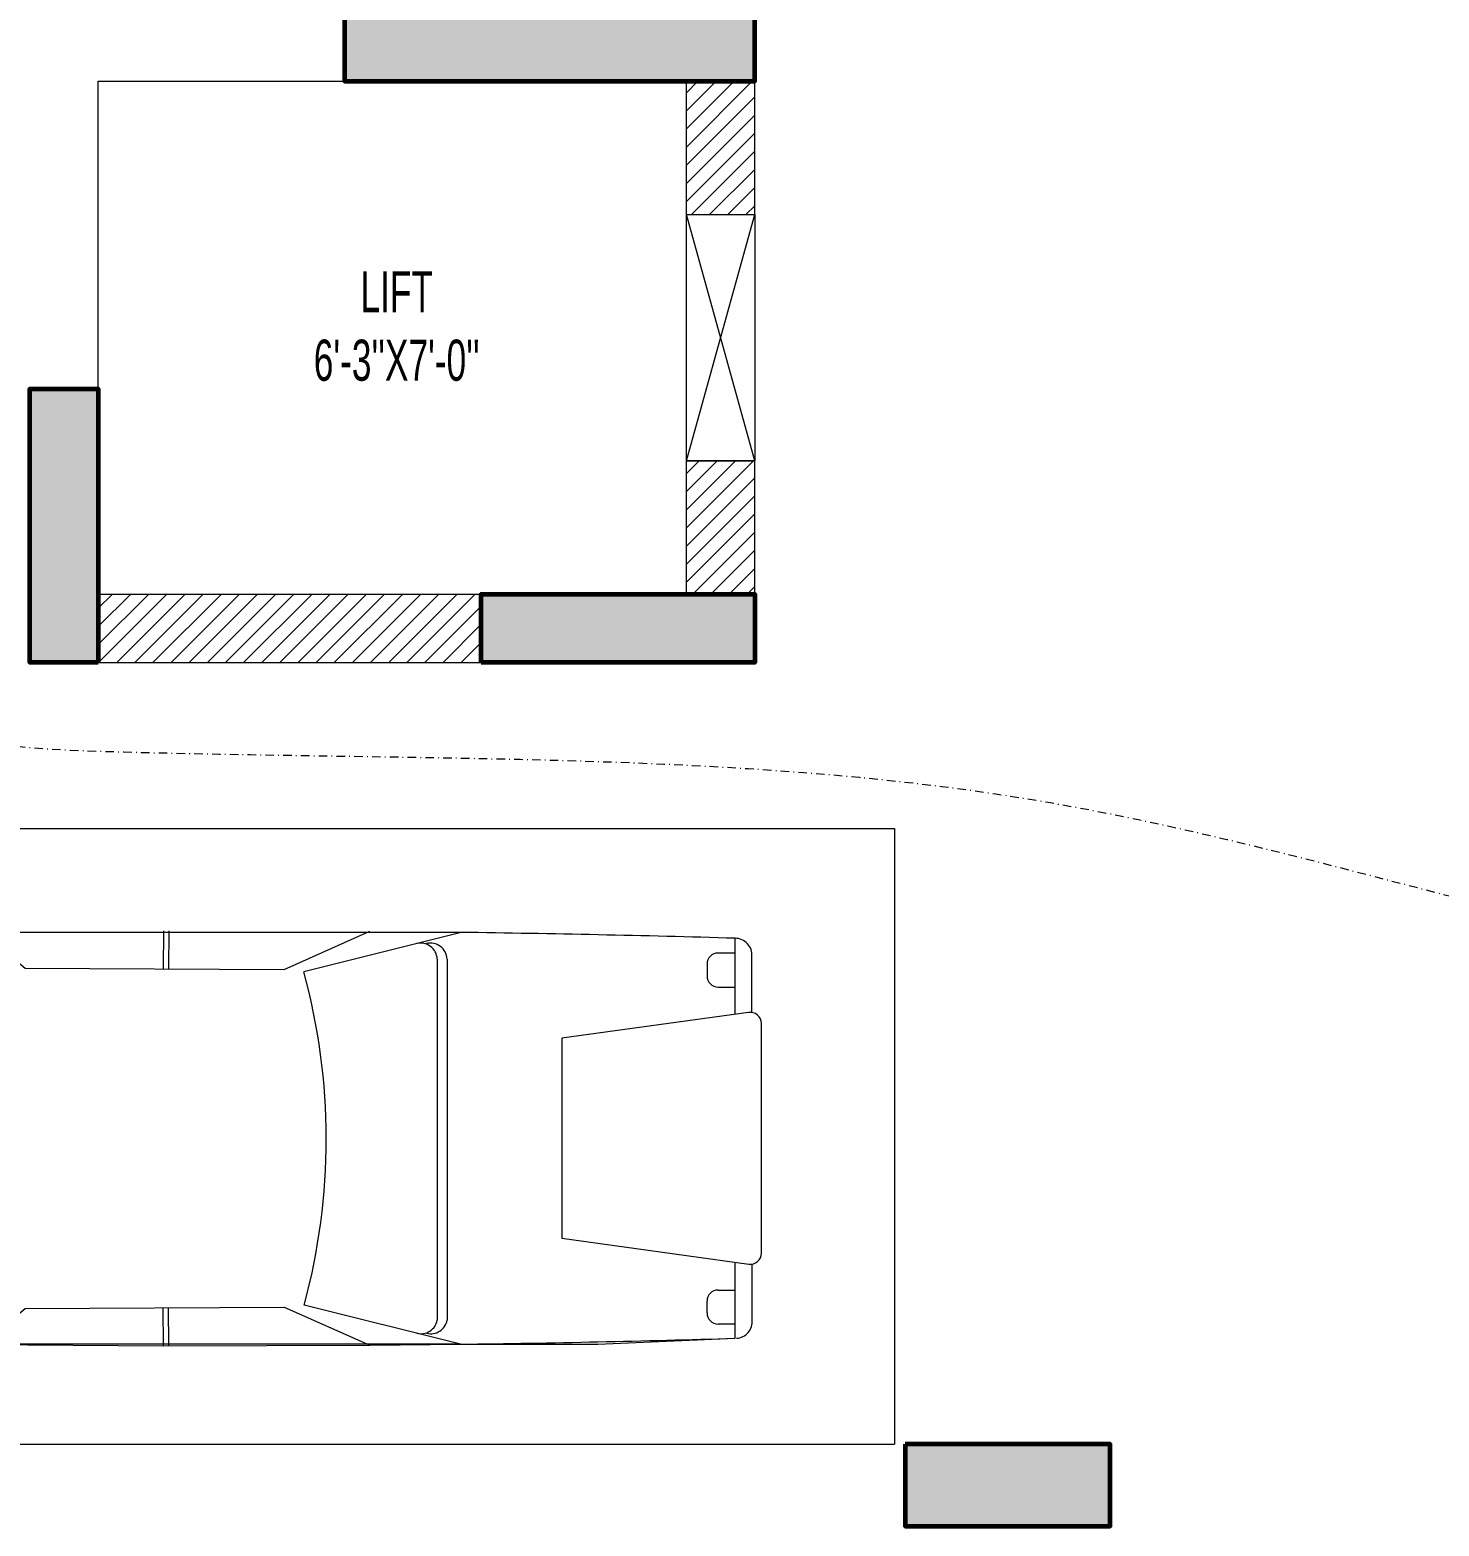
# Model space of a CAD drawing. Header units: inches. Extents: x 109699 to 44449955, y -10987 to 15824140.
# Drawn here: x 194263.6 to 194469.7, y -3720 to -3501.2 of the extents above; entities that cross this region are included whole.
import ezdxf

# ---------------------------------------------------------------- set-up
doc = ezdxf.new("R2010")
doc.units = ezdxf.units.IN
doc.header["$LTSCALE"] = 5
doc.header["$MEASUREMENT"] = 0
doc.linetypes.add('DASHDOT', pattern=[1, 0.5, -0.25, 0, -0.25])
for name, color, linetype, lineweight in [('@NORMAL', 7, 'Continuous', 5), ('car-plan', 179, 'Continuous', 13), ('cloumn', 253, 'Continuous', 60), ('ha', 252, 'Continuous', 5), ('HATCH2', 253, 'Continuous', 15), ('Low height wall', 7, 'Continuous', 9), ('SB', 1, 'DASHDOT', 20), ('WALL-1', 8, 'Continuous', 9)]:
    doc.layers.add(name, color=color, linetype=linetype, lineweight=lineweight)
doc.layers.add('T', color=8, linetype='Continuous')
doc.styles.add('style2', font='ARIALN.TTF', dxfattribs={"width": 0.75, "height": 3})

# ---------------------------------------------------------------- blocks, each defined once
blk = doc.blocks.new('gs')
at = {"layer": 'car-plan'}
for p, q in [((26267.590474709, 9819.376646062476), (26273.88895731447, 9814.16245217622)), ((26294.14201680706, 9819.603446928479), (26294.06655255058, 9814.042228147591)), ((26294.91421058483, 9819.60769889965), (26294.83864122938, 9814.03873501681)), ((26311.78943026054, 9813.962045221306), (26324.328722481, 9819.547027678884)), ((26337.65923929898, 9819.376646062476), (26314.66183826685, 9813.610017585495)), ((26224.52549990334, 9789.080123154796), (26227.30703482688, 9815.693857425773)), ((26261.58689629052, 9814.77048096704), (26261.97977894891, 9814.94637501896)), ((26261.97977894891, 9814.94637501896), (26262.36793384382, 9815.109017661976)), ((26262.36793384382, 9815.109017661976), (26262.74604937236, 9815.25903288168)), ((26262.74604937236, 9815.25903288168), (26263.10998032505, 9815.396591025055)), ((26263.10998032505, 9815.396591025055), (26263.46024706632, 9815.520047884522)), ((26263.46024706632, 9815.520047884522), (26263.79853635409, 9815.627305613903)), ((26263.79853635409, 9815.627305613903), (26264.12653494623, 9815.716266367002)), ((26264.12653494623, 9815.716266367002), (26264.44592960068, 9815.78483229762)), ((26264.44592960068, 9815.78483229762), (26264.75840707531, 9815.83090555959)), ((26264.75840707531, 9815.83090555959), (26265.06565412803, 9815.852388306696)), ((26265.06565412803, 9815.852388306696), (26265.36935751676, 9815.847182692756)), ((26265.36935751676, 9815.847182692756), (26265.67066612645, 9815.813687615911)), ((26265.67066612645, 9815.813687615911), (26265.9685773504, 9815.752288951713)), ((26265.9685773504, 9815.752288951713), (26266.26155070901, 9815.66386932)), ((26266.26155070901, 9815.66386932), (26266.54804572262, 9815.549311340648)), ((26266.54804572262, 9815.549311340648), (26266.82652191161, 9815.409497633518)), ((26266.82652191161, 9815.409497633518), (26267.09543879637, 9815.24531081847)), ((26267.09543879637, 9815.24531081847), (26267.35325589727, 9815.057633515382)), ((26267.35325589727, 9815.057633515382), (26267.59843273467, 9814.847348344098)), ((26377.73098201799, 9816.365593759743), (26375.25215466297, 9816.365593759743)), ((26380.18697026602, 9807.669296838212), (26380.18465004231, 9816.241937109808)), ((26227.61478555486, 9789.127244590316), (26229.61774362937, 9813.03297502928)), ((26258.6209168567, 9812.495373057944), (26258.87149793419, 9812.814441102208)), ((26258.87149793419, 9812.814441102208), (26259.138802371, 9813.116669562136)), ((26259.138802371, 9813.116669562136), (26259.42630299871, 9813.402006525008)), ((26259.42630299871, 9813.402006525008), (26259.73747264892, 9813.67040007811)), ((26259.73747264892, 9813.67040007811), (26260.07432008078, 9813.921910958466)), ((26260.07432008078, 9813.921910958466), (26260.4329977638, 9814.157050501934)), ((26260.4329977638, 9814.157050501934), (26260.80819409504, 9814.376442694127)), ((26260.80819409504, 9814.376442694127), (26261.19459747159, 9814.580711520633)), ((26261.19459747159, 9814.580711520633), (26261.58689629052, 9814.77048096704)), ((26267.59843273467, 9814.847348344098), (26267.82986393782, 9814.615407591322)), ((26267.82986393782, 9814.615407591322), (26268.04818457142, 9814.363042210942)), ((26268.04818457142, 9814.363042210942), (26268.25446480906, 9814.091552823716)), ((26268.25446480906, 9814.091552823716), (26268.44977482432, 9813.802240050354)), ((26268.44977482432, 9813.802240050354), (26268.63518479076, 9813.496404511607)), ((26268.63518479076, 9813.496404511607), (26268.81176488199, 9813.175346828197)), ((26268.81176488199, 9813.175346828197), (26268.98058527157, 9812.840367620869)), ((26268.98058527157, 9812.840367620869), (26269.14271613306, 9812.492767510324)), ((26273.88895731447, 9814.16245217622), (26311.78943026054, 9813.962045221306)), ((26373.62707116106, 9814.740510257827), (26373.62707116106, 9813.01814853336)), ((26257.28125012715, 9810.232170354844), (26257.49820122335, 9810.649497231541)), ((26257.49820122335, 9810.649497231541), (26257.71636950823, 9811.051743291639)), ((26257.71636950823, 9811.051743291639), (26257.9347854643, 9811.437650546177)), ((26257.9347854643, 9811.437650546177), (26258.15603345334, 9811.806925867219)), ((26258.15603345334, 9811.806925867219), (26258.38358630695, 9812.159517342043)), ((26258.38358630695, 9812.159517342043), (26258.6209168567, 9812.495373057944)), ((26269.14271613306, 9812.492767510324), (26269.29884687894, 9812.134103389995)), ((26269.29884687894, 9812.134103389995), (26269.44814387705, 9811.766957244035)), ((26269.44814387705, 9811.766957244035), (26269.58939273414, 9811.39416732928)), ((26269.58939273414, 9811.39416732928), (26269.72137905691, 9811.018571902547)), ((26269.72137905691, 9811.018571902547), (26269.84288845211, 9810.643009220687)), ((26269.84288845211, 9810.643009220687), (26269.95270652647, 9810.270317540519)), ((26375.25215466297, 9811.393065031436), (26377.7274664799, 9811.393065031436)), ((26256.27978203181, 9807.971795868769), (26256.46277737516, 9808.442038765708)), ((26256.46277737516, 9808.442038765708), (26256.65627984365, 9808.904696866965)), ((26256.65627984365, 9808.904696866965), (26256.85843145002, 9809.358270968369)), ((26256.85843145002, 9809.358270968369), (26257.06737420695, 9809.801261865723)), ((26257.06737420695, 9809.801261865723), (26257.28125012715, 9810.232170354844)), ((26269.95270652647, 9810.270317540519), (26270.04961888671, 9809.903335118877)), ((26270.04961888671, 9809.903335118877), (26270.13241113958, 9809.544900212612)), ((26270.13241113958, 9809.544900212612), (26270.20001149346, 9809.196818503813)), ((26270.20001149346, 9809.196818503813), (26270.2519185636, 9808.856765375742)), ((26270.2519185636, 9808.856765375742), (26270.28777356686, 9808.521383636893)), ((26270.28777356686, 9808.521383636893), (26270.30721772012, 9808.187316095798)), ((26255.67544751214, 9806.04408689723), (26255.80809739791, 9806.53029162778)), ((26255.80809739791, 9806.53029162778), (26255.95220451632, 9807.01452015237)), ((26255.95220451632, 9807.01452015237), (26256.10915180092, 9807.495467380344)), ((26256.10915180092, 9807.495467380344), (26256.27978203181, 9807.971795868769)), ((26270.14609187478, 9806.419796107773), (26270.06215131065, 9806.027357903396)), ((26270.21371017123, 9806.7970440793), (26270.14609187478, 9806.419796107773)), ((26270.26349724896, 9807.159426744205), (26270.21371017123, 9806.7970440793)), ((26270.29543834428, 9807.509694840941), (26270.26349724896, 9807.159426744205)), ((26270.3098922403, 9807.851205560975), (26270.29543834428, 9807.509694840941)), ((26270.30721772012, 9808.187316095798), (26270.3098922403, 9807.851205560975)), ((26379.69429995946, 9807.667595831059), (26352.36820994497, 9803.896422599413)), ((26255.13565389879, 9803.629098328907), (26255.23176162457, 9804.105607729063)), ((26255.23176162457, 9804.105607729063), (26255.33241191524, 9804.58666637665)), ((26255.33241191524, 9804.58666637665), (26255.43898770437, 9805.07096918099)), ((26255.43898770437, 9805.07096918099), (26255.55287192548, 9805.557211051411)), ((26255.55287192548, 9805.557211051411), (26255.67544751214, 9806.04408689723)), ((26269.6008163338, 9804.31133329351), (26269.46350189867, 9803.847166826978)), ((26269.73122099039, 9804.761717161222), (26269.6008163338, 9804.31133329351)), ((26269.85283337062, 9805.198036903312), (26269.73122099039, 9804.761717161222)), ((26269.96377097664, 9805.620010992978), (26269.85283337062, 9805.198036903312)), ((26270.06215131065, 9806.027357903396), (26269.96377097664, 9805.620010992978)), ((26381.58925869425, 9772.485619494757), (26381.57126414745, 9806.063300170543)), ((26254.78337203695, 9801.767366473214), (26254.86682420828, 9802.228404165733)), ((26254.86682420828, 9802.228404165733), (26254.95333216563, 9802.691536565711)), ((26254.95333216563, 9802.691536565711), (26255.0429305241, 9803.15801688336)), ((26255.0429305241, 9803.15801688336), (26255.13565389879, 9803.629098328907)), ((26268.88724614643, 9801.855106017814), (26268.74971818349, 9801.321864971636)), ((26269.03024336469, 9802.37383910521), (26268.88724614643, 9801.855106017814)), ((26269.17583849217, 9802.878493705022), (26269.03024336469, 9802.37383910521)), ((26269.32116018284, 9803.369499288434), (26269.17583849217, 9802.878493705022)), ((26269.46350189867, 9803.847166826978), (26269.32116018284, 9803.369499288434)), ((26352.36820994497, 9803.896422599413), (26352.36820994497, 9774.644926875379)), ((26254.41075845246, 9799.450108386038), (26254.47942890941, 9799.919098573395)), ((26254.47942890941, 9799.919098573395), (26254.55100408784, 9800.38428953824)), ((26254.55100408784, 9800.38428953824), (26254.62549659183, 9800.846562369683)), ((26254.62549659183, 9800.846562369683), (26254.70294103651, 9801.307170277942)), ((26254.70294103651, 9801.307170277942), (26254.78337203695, 9801.767366473214)), ((26268.39866328702, 9799.630799368519), (26268.31172580585, 9799.035231775313)), ((26268.50255540773, 9800.210141118187), (26268.39866328702, 9799.630799368519)), ((26268.62053082191, 9800.773686495493), (26268.50255540773, 9800.210141118187)), ((26268.74971818349, 9801.321864971636), (26268.62053082191, 9800.773686495493)), ((26254.11405761265, 9797.076870369463), (26254.16685275098, 9797.552024528704)), ((26254.16685275098, 9797.552024528704), (26254.22301785521, 9798.027904926399)), ((26254.22301785521, 9798.027904926399), (26254.28245547427, 9798.503532046125)), ((26254.28245547427, 9798.503532046125), (26254.34506815704, 9798.977926371474)), ((26254.34506815704, 9798.977926371474), (26254.41075845246, 9799.450108386038)), ((26268.19445882656, 9797.796509216685), (26268.16197770595, 9797.156356368316)), ((26268.24389664528, 9798.423359872759), (26268.19445882656, 9797.796509216685)), ((26268.31172580585, 9799.035231775313), (26268.24389664528, 9798.423359872759)), ((26253.93870100322, 9795.20424362435), (26253.97688841195, 9795.665702633982)), ((26253.97688841195, 9795.665702633982), (26254.01896703812, 9796.132658832)), ((26254.01896703812, 9796.132658832), (26254.06472989134, 9796.60342196509)), ((26254.06472989134, 9796.60342196509), (26254.11405761265, 9797.076870369463)), ((26268.14501863973, 9796.50457788883), (26268.14214698412, 9795.842850339483)), ((26268.14214698412, 9795.842850339483), (26268.15192809541, 9795.172850281473)), ((26268.16197770595, 9797.156356368316), (26268.14501863973, 9796.50457788883)), ((26253.81414365923, 9793.04354042586), (26253.82944150729, 9793.450027483319)), ((26253.82944150729, 9793.450027483319), (26253.84977506395, 9793.87117373258)), ((26253.84977506395, 9793.87117373258), (26253.87491543098, 9794.305146772953)), ((26253.87491543098, 9794.305146772953), (26253.90463371015, 9794.75011420378)), ((26253.90463371015, 9794.75011420378), (26253.93870100322, 9795.20424362435)), ((26268.15192809541, 9795.172850281473), (26268.17292732987, 9794.496254276011)), ((26268.17292732987, 9794.496254276011), (26268.20371004374, 9793.81473888432)), ((26268.20371004374, 9793.81473888432), (26268.24273011173, 9793.130475843325)), ((26268.24273011173, 9793.130475843325), (26268.28799548214, 9785.926231999845)), ((26253.79946499341, 9785.75965380411), (26253.804110418, 9792.653544960907)), ((26253.804110418, 9792.653544960907), (26253.81414365923, 9793.04354042586)), ((26227.08988106418, 9762.67848546226), (26224.52549990334, 9789.080123154796)), ((26229.61774362937, 9765.508374445504), (26227.61478555486, 9789.127244590316)), ((26253.79990784147, 9785.402300082023), (26253.79946499341, 9785.75965380411)), ((26253.80503372973, 9785.056926050209), (26253.79990784147, 9785.402300082023)), ((26253.81443742578, 9784.720359557221), (26253.80503372973, 9785.056926050209)), ((26253.82771369719, 9784.38942845157), (26253.81443742578, 9784.720359557221)), ((26253.84445731151, 9784.060960581839), (26253.82771369719, 9784.38942845157)), ((26268.28799548214, 9785.926231999845), (26268.33740262176, 9785.249426155402)), ((26268.33740262176, 9785.249426155402), (26268.38884799734, 9784.583320332516)), ((26268.38884799734, 9784.583320332516), (26268.44022807565, 9783.932562146736)), ((26253.86426303632, 9783.731783796546), (26253.84445731151, 9784.060960581839)), ((26253.88672563918, 9783.398725944244), (26253.86426303632, 9783.731783796546)), ((26253.91142040242, 9783.059519277347), (26253.88672563918, 9783.398725944244)), ((26253.93784466729, 9782.71551366373), (26253.91142040242, 9783.059519277347)), ((26253.96547628981, 9782.368963375135), (26253.93784466729, 9782.71551366373)), ((26253.99379312599, 9782.02212268331), (26253.96547628981, 9782.368963375135)), ((26268.44022807565, 9783.932562146736), (26268.48943932343, 9783.301799213565)), ((26268.48943932343, 9783.301799213565), (26268.53437820745, 9782.695679148557)), ((26268.53437820745, 9782.695679148557), (26268.57294119446, 9782.11884956721)), ((26268.57294119446, 9782.11884956721), (26268.60362200481, 9781.574528605095)), ((26254.02227303183, 9781.67724586001), (26253.99379312599, 9782.02212268331)), ((26254.05039386338, 9781.336587176957), (26254.02227303183, 9781.67724586001)), ((26254.0776334766, 9781.002400905913), (26254.05039386338, 9781.336587176957)), ((26254.10346972753, 9780.676941318612), (26254.0776334766, 9781.002400905913)), ((26254.12766676523, 9780.361516260156), (26254.10346972753, 9780.676941318612)), ((26254.15113391087, 9780.053647869128), (26254.12766676523, 9780.361516260156)), ((26254.1750667787, 9779.74991185742), (26254.15113391087, 9780.053647869128)), ((26268.60362200481, 9781.574528605095), (26268.62730337316, 9781.060216477803)), ((26268.62730337316, 9781.060216477803), (26268.6454652877, 9780.571983920992)), ((26268.6454652877, 9780.571983920992), (26268.65958773669, 9780.105901670271)), ((26268.65958773669, 9780.105901670271), (26268.67115070837, 9779.658040461283)), ((26254.20066098293, 9779.446883936966), (26254.1750667787, 9779.74991185742)), ((26254.22911213782, 9779.141139819687), (26254.20066098293, 9779.446883936966)), ((26254.26161585757, 9778.829255217497), (26254.22911213782, 9779.141139819687)), ((26254.29936775644, 9778.50780584231), (26254.26161585757, 9778.829255217497)), ((26254.34356344864, 9778.173367406067), (26254.29936775644, 9778.50780584231)), ((26254.39500825334, 9777.82349869854), (26254.34356344864, 9778.173367406067)), ((26254.45294630936, 9777.459690821008), (26254.39500825334, 9777.82349869854)), ((26268.67115070837, 9779.658040461283), (26268.68163419093, 9779.224471029665)), ((26268.68163419093, 9779.224471029665), (26268.69251817264, 9778.80126411104)), ((26268.69251817264, 9778.80126411104), (26268.70528264171, 9778.38449044105)), ((26268.70528264171, 9778.38449044105), (26268.72135331207, 9777.97089980817)), ((26268.72135331207, 9777.97089980817), (26268.74193880048, 9777.559958212289)), ((26254.51623146048, 9777.084417952625), (26254.45294630936, 9777.459690821008)), ((26254.58371755044, 9776.700154272534), (26254.51623146048, 9777.084417952625)), ((26254.65425842302, 9776.309373959877), (26254.58371755044, 9776.700154272534)), ((26254.72670792196, 9775.914551193797), (26254.65425842302, 9776.309373959877)), ((26254.79991989103, 9775.51816015345), (26254.72670792196, 9775.914551193797)), ((26268.74193880048, 9777.559958212289), (26268.76819344939, 9777.151810706171)), ((26268.76819344939, 9777.151810706171), (26268.80127160126, 9776.746602342559)), ((26268.80127160126, 9776.746602342559), (26268.84232759857, 9776.3444781742)), ((26268.84232759857, 9776.3444781742), (26268.89251578374, 9775.94558325383)), ((26268.89251578374, 9775.94558325383), (26268.95299049925, 9775.550062634204)), ((26268.95299049925, 9775.550062634204), (26269.02490608755, 9775.158061368078)), ((26254.87274817396, 9775.122675017978), (26254.79991989103, 9775.51816015345)), ((26254.94444058683, 9774.730161688422), (26254.87274817396, 9775.122675017978)), ((26255.01582083471, 9774.341052953423), (26254.94444058683, 9774.730161688422)), ((26255.08810659499, 9773.955373323515), (26255.01582083471, 9774.341052953423)), ((26255.16251554506, 9773.573147309231), (26255.08810659499, 9773.955373323515)), ((26255.2402653623, 9773.194399421118), (26255.16251554506, 9773.573147309231)), ((26269.02490608755, 9775.158061368078), (26269.10885654217, 9774.769824894625)), ((26269.10885654217, 9774.769824894625), (26269.2031944609, 9774.386000198734)), ((26269.2031944609, 9774.386000198734), (26269.30571209262, 9774.007334651746)), ((26269.30571209262, 9774.007334651746), (26269.41420168619, 9773.634575625001)), ((26269.41420168619, 9773.634575625001), (26269.52645549049, 9773.268470489827)), ((26352.36820994497, 9774.644926875379), (26379.71282186758, 9770.878943342766)), ((26255.32257372406, 9772.819154169709), (26255.2402653623, 9773.194399421118)), ((26255.41065830775, 9772.44743606553), (26255.32257372406, 9772.819154169709)), ((26255.50573679076, 9772.07926961912), (26255.41065830775, 9772.44743606553)), ((26255.60851887209, 9771.714699570242), (26255.50573679076, 9772.07926961912)), ((26255.71768233746, 9771.353851575477), (26255.60851887209, 9771.714699570242)), ((26255.83139699421, 9770.99687152062), (26255.71768233746, 9771.353851575477)), ((26269.52645549049, 9773.268470489827), (26269.64026575437, 9772.909766617537)), ((26269.64026575437, 9772.909766617537), (26269.75342472669, 9772.559211379492)), ((26269.75342472669, 9772.559211379492), (26269.86372465636, 9772.217552146998)), ((26269.86372465636, 9772.217552146998), (26269.96911184017, 9771.885448029418)), ((26269.96911184017, 9771.885448029418), (26270.0681487668, 9771.56320508814)), ((26270.0681487668, 9771.56320508814), (26270.15955197293, 9771.251041122581)), ((26270.15955197293, 9771.251041122581), (26270.24203799518, 9770.949173932153)), ((26255.94783264969, 9770.643905291487), (26255.83139699421, 9770.99687152062)), ((26256.06515911125, 9770.295098773859), (26255.94783264969, 9770.643905291487)), ((26256.18154618624, 9769.950597853567), (26256.06515911125, 9770.295098773859)), ((26256.29516368202, 9769.6105484164), (26256.18154618624, 9769.950597853567)), ((26256.40418140592, 9769.275096348167), (26256.29516368202, 9769.6105484164)), ((26256.50745066922, 9768.944320041213), (26256.40418140592, 9769.275096348167)), ((26270.24203799518, 9770.949173932153), (26270.3143233702, 9770.65782131628)), ((26270.3143233702, 9770.65782131628), (26270.37512463464, 9770.377201074363)), ((26270.37512463464, 9770.377201074363), (26270.42315832511, 9770.107531005815)), ((26270.42315832511, 9770.107531005815), (26270.45714097829, 9769.849028910052)), ((26270.45714097829, 9769.849028910052), (26270.47640409715, 9769.601620422407)), ((26270.47855217122, 9769.13482002353), (26270.46624979562, 9768.912357742185)), ((26270.47640409715, 9769.601620422407), (26270.48273904991, 9769.36406252192)), ((26270.48273904991, 9769.36406252192), (26270.47855217122, 9769.13482002353)), ((26380.19927123145, 9762.22033773012), (26380.19692849919, 9770.876141479734)), ((26256.60654879877, 9768.61802791414), (26256.50745066922, 9768.944320041213)), ((26256.70373462538, 9768.295960892094), (26256.60654879877, 9768.61802791414)), ((26256.80126697983, 9767.977859900217), (26256.70373462538, 9768.295960892094)), ((26256.90140469291, 9767.663465863661), (26256.80126697983, 9767.977859900217)), ((26257.00640659541, 9767.352519707565), (26256.90140469291, 9767.663465863661)), ((26257.11853151809, 9767.044762357094), (26257.00640659541, 9767.352519707565)), ((26257.24003829177, 9766.739934737372), (26257.11853151809, 9767.044762357094)), ((26270.32503243304, 9766.85023814041), (26270.32275531047, 9766.675902524243)), ((26270.32879125809, 9767.035688935488), (26270.32503243304, 9766.85023814041)), ((26270.33443753119, 9767.230253094953), (26270.32879125809, 9767.035688935488)), ((26270.34237699793, 9767.43192880429), (26270.33443753119, 9767.230253094953)), ((26270.35301540392, 9767.638714248991), (26270.34237699793, 9767.43192880429)), ((26270.36675849475, 9767.84860761452), (26270.35301540392, 9767.638714248991)), ((26270.38401201605, 9768.059607086398), (26270.36675849475, 9767.84860761452)), ((26270.40471303333, 9768.270300350006), (26270.38401201605, 9768.059607086398)), ((26270.4269238921, 9768.481633090472), (26270.40471303333, 9768.270300350006)), ((26270.44823825771, 9768.695140492855), (26270.4269238921, 9768.481633090472)), ((26270.46624979562, 9768.912357742185), (26270.44823825771, 9768.695140492855)), ((26375.25215466297, 9767.07447726615), (26377.7274664799, 9767.07447726615)), ((26257.37229714659, 9766.438551697975), (26257.24003829177, 9766.739934737372)), ((26257.51312391015, 9766.144223786105), (26257.37229714659, 9766.438551697975)), ((26257.65944580939, 9765.86133547339), (26257.51312391015, 9766.144223786105)), ((26257.8081900713, 9765.594271231457), (26257.65944580939, 9765.86133547339)), ((26257.95628392285, 9765.347415531913), (26257.8081900713, 9765.594271231457)), ((26258.10065459096, 9765.12515284639), (26257.95628392285, 9765.347415531913)), ((26258.23822930263, 9764.931867646512), (26258.10065459096, 9765.12515284639)), ((26258.3659352848, 9764.771944403896), (26258.23822930263, 9764.931867646512)), ((26258.48166504197, 9764.647705978467), (26258.3659352848, 9764.771944403896)), ((26258.58717218865, 9764.553228783348), (26258.48166504197, 9764.647705978467)), ((26269.96313018027, 9764.61629972799), (26269.86895852957, 9764.453250315062)), ((26270.04223939727, 9764.777218694202), (26269.96313018027, 9764.61629972799)), ((26270.10777067843, 9764.934879832843), (26270.04223939727, 9764.777218694202)), ((26270.1612085216, 9765.08815576302), (26270.10777067843, 9764.934879832843)), ((26270.20403742467, 9765.23591910387), (26270.1612085216, 9765.08815576302)), ((26270.2377418855, 9765.377042474538), (26270.20403742467, 9765.23591910387)), ((26270.26380640196, 9765.510398494152), (26270.2377418855, 9765.377042474538)), ((26270.28361025677, 9765.63554796073), (26270.26380640196, 9765.510398494152)), ((26270.29811187231, 9765.754804387878), (26270.28361025677, 9765.63554796073)), ((26270.30816445577, 9765.871169468053), (26270.29811187231, 9765.754804387878)), ((26270.31462121438, 9765.987644893765), (26270.30816445577, 9765.871169468053)), ((26270.31833535536, 9766.107232357477), (26270.31462121438, 9765.987644893765)), ((26270.32016008593, 9766.232933551692), (26270.31833535536, 9766.107232357477)), ((26270.32094861331, 9766.367750168865), (26270.32016008593, 9766.232933551692)), ((26270.32155414473, 9766.514683901507), (26270.32094861331, 9766.367750168865)), ((26270.32275531047, 9766.675902524243), (26270.32155414473, 9766.514683901507)), ((26337.58637993684, 9759.152197705094), (26314.69630588999, 9764.857524712097)), ((26373.62707116106, 9763.727032039766), (26373.62707116106, 9765.449393764233)), ((26258.68517561686, 9764.480527619962), (26258.58717218865, 9764.553228783348)), ((26258.77839421867, 9764.421617289714), (26258.68517561686, 9764.480527619962)), ((26258.86954688608, 9764.36851259404), (26258.77839421867, 9764.421617289714)), ((26258.96135251116, 9764.313228334344), (26258.86954688608, 9764.36851259404)), ((26259.05652998593, 9764.247779312049), (26258.96135251116, 9764.313228334344)), ((26259.15779820242, 9764.16418032859), (26259.05652998593, 9764.247779312049)), ((26259.26755938609, 9764.056561458594), (26259.15779820242, 9764.16418032859)), ((26259.38694909599, 9763.927513869654), (26259.26755938609, 9764.056561458594)), ((26259.51678622459, 9763.781744002583), (26259.38694909599, 9763.927513869654)), ((26259.65788966438, 9763.623958298209), (26259.51678622459, 9763.781744002583)), ((26259.8110783078, 9763.458863197324), (26259.65788966438, 9763.623958298209)), ((26259.97717104734, 9763.291165140763), (26259.8110783078, 9763.458863197324)), ((26260.15698677547, 9763.125570569318), (26259.97717104734, 9763.291165140763)), ((26260.35134438468, 9762.966785923825), (26260.15698677547, 9763.125570569318)), ((26260.56058352352, 9762.818614673204), (26260.35134438468, 9762.966785923825)), ((26260.78312686515, 9762.681248398876), (26260.56058352352, 9762.818614673204)), ((26261.0169178388, 9762.553975710354), (26260.78312686515, 9762.681248398876)), ((26261.25989987374, 9762.436085217181), (26261.0169178388, 9762.553975710354)), ((26261.51001639919, 9762.326865528892), (26261.25989987374, 9762.436085217181)), ((26267.68369432497, 9762.556395130749), (26267.4492132218, 9762.418387095342)), ((26267.57536844691, 9759.152197705094), (26273.88895731447, 9764.378897298571)), ((26267.91293127731, 9762.700753912017), (26267.68369432497, 9762.556395130749)), ((26268.13670750492, 9762.85011909192), (26267.91293127731, 9762.700753912017)), ((26268.35480643393, 9763.003146323237), (26268.13670750492, 9762.85011909192)), ((26268.56679472032, 9763.158669621), (26268.35480643393, 9763.003146323237)), ((26268.7713719396, 9763.316236449304), (26268.56679472032, 9763.158669621)), ((26268.96702089714, 9763.475572634503), (26268.7713719396, 9763.316236449304)), ((26269.15222439833, 9763.636404002944), (26268.96702089714, 9763.475572634503)), ((26269.32546524856, 9763.798456380988), (26269.15222439833, 9763.636404002944)), ((26269.48522625322, 9763.961455594988), (26269.32546524856, 9763.798456380988)), ((26269.62999021767, 9764.1251274713), (26269.48522625322, 9763.961455594988)), ((26269.75823994729, 9764.289197836275), (26269.62999021767, 9764.1251274713)), ((26269.86895852957, 9764.453250315062), (26269.75823994729, 9764.289197836275)), ((26273.88895731447, 9764.378897298571), (26311.78943026054, 9764.579304253486)), ((26294.14201680706, 9758.93790254632), (26294.06655255058, 9764.4991213272)), ((26294.91421058483, 9758.933650575142), (26294.83864122938, 9764.50261445799)), ((26311.78943026054, 9764.579304253486), (26324.328722481, 9758.994321795908)), ((26261.76521084442, 9762.225605255007), (26261.51001639919, 9762.326865528892)), ((26262.02342663868, 9762.131593005055), (26261.76521084442, 9762.225605255007)), ((26262.28260721121, 9762.04411738857), (26262.02342663868, 9762.131593005055)), ((26262.54110692466, 9761.962729072293), (26262.28260721121, 9762.04411738857)), ((26262.79892387535, 9761.88802695187), (26262.54110692466, 9761.962729072293)), ((26263.05646709299, 9761.820871980148), (26262.79892387535, 9761.88802695187)), ((26263.31414560726, 9761.762125109977), (26263.05646709299, 9761.820871980148)), ((26263.57236844789, 9761.712647294211), (26263.31414560726, 9761.762125109977)), ((26263.83154464458, 9761.673299485716), (26263.57236844789, 9761.712647294211)), ((26264.09208322703, 9761.64494263733), (26263.83154464458, 9761.673299485716)), ((26264.35439322496, 9761.628437701918), (26264.09208322703, 9761.64494263733)), ((26264.61868337715, 9761.624509632195), (26264.35439322496, 9761.628437701918)), ((26264.88436125871, 9761.6333393803), (26264.61868337715, 9761.624509632195)), ((26265.15063415379, 9761.654971898279), (26264.88436125871, 9761.6333393803)), ((26265.41670934659, 9761.68945213814), (26265.15063415379, 9761.654971898279)), ((26265.68179412128, 9761.736825051907), (26265.41670934659, 9761.68945213814)), ((26265.94509576204, 9761.797135591594), (26265.68179412128, 9761.736825051907)), ((26266.20582155303, 9761.870428709226), (26265.94509576204, 9761.797135591594)), ((26266.46317877845, 9761.956749356825), (26266.20582155303, 9761.870428709226)), ((26266.71647074611, 9762.055910936542), (26266.46317877845, 9761.956749356825)), ((26266.96538485847, 9762.166800651008), (26266.71647074611, 9762.055910936542)), ((26267.20970454167, 9762.288074153017), (26266.96538485847, 9762.166800651008)), ((26267.4492132218, 9762.418387095342), (26267.20970454167, 9762.288074153017)), ((26377.73098201799, 9762.10194853785), (26375.25215466297, 9762.10194853785))]:
    blk.add_line(p, q, dxfattribs=at)
for points in [[(26337.65923929898, 9819.376646062476), (26267.590474709, 9819.376646062476)], [(26377.73360344047, 9807.442958568732), (26377.73360344047, 9818.522199703439)], [(26250.06716188465, 9815.86010751022), (26250.06716188465, 9762.68124196458)], [(26334.15938865389, 9815.479004345005), (26334.15938865389, 9762.68124196458)], [(26335.61122569034, 9815.479004345005), (26335.61122569034, 9762.68124196458)], [(26377.73360344047, 9760.019179013354), (26377.73360344047, 9771.105263256497)], [(26234.22935055212, 9760.077500716143), (26250.91090522017, 9759.588167659407), (26267.59047469137, 9759.095491917964), (26294.14201680706, 9758.93790254632), (26324.328722481, 9758.994321795908), (26337.58637994796, 9759.152197705254), (26357.66167304519, 9759.152197705167), (26377.73360344047, 9760.019179013354)], [(26337.58637993682, 9759.152197705094), (26267.57536844691, 9759.152197705094)]]:
    blk.add_lwpolyline(points, dxfattribs=at)
for centre, radius, start, end in [((26232.58033441348, 9814.699836216627), 5.366168716528898, 90.17071126511199, 169.3249604223354), ((26145.98211977325, 13653.84516491705), 3836.396409923897, 271.3180702240197, 271.816499684251), ((26300.30123172227, 7127.059281883747), 2692.576537480112, 88.35207661789485, 89.20502729859045), ((26234.24530743608, 9813.776897435135), 4.686978486308598, 90.19506466146757, 189.1326723997191), ((26254.83228203049, 9813.845923146575), 5.173326652646979, 110.4257760694787, 157.0865450819493), ((26331.72397127615, 9815.375278409643), 2.437625252878131, 2.438788846048848, 104.076751119706), ((26333.1758083126, 9815.375278409643), 2.437625252878131, 2.438788846048848, 104.076751119706), ((26377.72202201361, 9816.053371625923), 2.469836786005191, 355.65237317666, 89.73133070294816), ((26375.25215466297, 9814.740510257827), 1.625083501918754, 90, 180), ((26224.89321961392, 9789.170293268122), 93.03604150846057, 344.8512227578155, 15.22979254550061), ((26375.25215466297, 9813.01814853336), 1.625083501918754, 180, 270), ((26379.94618105167, 9806.062151249767), 1.625083501918756, 0.04050765170524585, 98.91655176702061), ((26379.96417559848, 9772.484470573982), 1.625083501918756, 261.1022684412856, 0.04050765170524585), ((26375.25215466297, 9765.449393764233), 1.625083501918754, 90, 180), ((26234.24530743608, 9764.764452039657), 4.686978486308598, 170.8673276002809, 269.8049353385325), ((26232.39316451568, 9763.497601648873), 5.366168716522381, 188.7802109356631, 271.814564360968), ((26254.83228203049, 9764.695426328217), 5.173326652646979, 202.9134549180507, 249.5742239305213), ((26331.76091789205, 9763.116391224132), 2.437625252878131, 256.004264183752, 349.7168068240507), ((26333.21275492851, 9763.116391224132), 2.437625252878131, 256.004264183752, 349.7168068240507), ((26375.25215466297, 9763.727032039766), 1.625083501918754, 180, 270), ((26377.76292742233, 9762.461220138386), 2.447559765165786, 273.848297612542, 5.518720994760388), ((26145.98211977326, 5924.626973062776), 3836.396409923951, 88.183500315749, 88.68192977598025), ((26301.78255013919, 12347.18448341618), 2588.279935808936, 270.7926011942282, 271.6815412861116)]:
    blk.add_arc(centre, radius, start, end, dxfattribs=at)
blk = doc.blocks.new('coloumn-01')
at = {"layer": 'ha'}
h = blk.add_hatch(dxfattribs=at)
h.set_pattern_fill('AR-CONC', color=256, scale=0.5)
h.set_pattern_definition([(49.99999999999999, (0, 0), (3.586300913003767, -0.3137606749129755), [0.375, -4.125]), (355, (0, 0), (-0.693756668065, 3.760960668500059), [0.3, -3.3]), (100.45144446, (0.298858405, -0.02614672), (2.89254423363556, 3.447199954843147), [0.3187009599999999, -3.505710559999999]), (46.18420000000001, (0, 1), (5.336206653357862, -0.8275964039653827), [0.5625, -6.1875]), (96.63563549, (0.444683725, 0.931033465), (4.673309728371142, 4.870593003872752), [0.47805171, -5.258568799999999]), (351.1841639899999, (0, 1), (4.673309725273866, 4.870593001349951), [0.45, -4.950000005]), (21, (0.5, 0.75), (2.984535260592308, -2.013094453326694), [0.375, -4.125]), (326.0000000000001, (0.5, 0.75), (1.216576659607909, 3.625750225234265), [0.3, -3.3]), (71.45144474, (0.74871127, 0.58224213), (4.201111883649856, 1.612655764031769), [0.31870095, -3.50571056]), (37.50000000000001, (0, 0), (0.06079927658645334, 1.664469269156557), [0, -3.26, 0, -3.35, 0, -3.3125]), (7.499999999999999, (0, 0), (1.315347687210743, 1.972058559411801), [0, -1.91, 0, -3.185, 0, -1.2625]), (327.5, (-1.115, 0), (2.669112180862045, -0.1127743586718988), [0, -1.25, 0, -3.9, 0, -5.175]), (317.5, (-1.615, 0), (2.915930846711931, 0.5005249116615886), [0, -1.625, 0, -2.59, 0, -3.675])])
h.paths.add_polyline_path([(32128.44739975178, -2546319.049243456), (32092.44739975178, -2546319.049243456), (32092.44739975178, -2546331.049243456), (32128.44739975178, -2546331.049243456)])
h.paths.add_polyline_path([(32128.44739975189, -2546617.132962178), (32098.44739975189, -2546617.132962178), (32098.44739975189, -2546629.132962178), (32128.44739975189, -2546629.132962178)])
h.paths.add_polyline_path([(31978.51966727065, -2546605.132962178), (31966.51966727065, -2546605.132962178), (31966.51966727065, -2546635.132962178), (31978.51966727065, -2546635.132962178)])
h.paths.add_polyline_path([(31821.20333333506, -2546605.132962178), (31809.20333333506, -2546605.132962178), (31809.20333333506, -2546635.132962178), (31821.20333333506, -2546635.132962178)])
h.paths.add_polyline_path([(31689.20328743063, -2546611.133238418), (31677.20328743063, -2546611.133238418), (31677.20328743063, -2546635.133238418), (31689.20328743063, -2546635.133238418)])
h.paths.add_polyline_path([(31417.20347832461, -2546611.132962178), (31405.20347832461, -2546611.132962178), (31405.20347832461, -2546635.132962178), (31417.20347832461, -2546635.132962178)])
h.paths.add_polyline_path([(31435.20347912709, -2546415.348983645), (31405.20347912709, -2546415.348983645), (31405.20347912709, -2546427.348983645), (31435.20347912709, -2546427.348983645)])
h.paths.add_polyline_path([(31633.74647668525, -2546415.348983645), (31603.74647668525, -2546415.348983645), (31603.74647668525, -2546427.348983645), (31633.74647668525, -2546427.348983645)])
h.paths.add_polyline_path([(31821.20245073218, -2546319.049243455), (31809.20245073218, -2546319.049243455), (31809.20245073218, -2546349.049243455), (31821.20245073218, -2546349.049243455)])
h.paths.add_polyline_path([(31996.51966727068, -2546319.049243455), (31966.51966727068, -2546319.049243455), (31966.51966727068, -2546331.049243455), (31996.51966727068, -2546331.049243455)])
h.paths.add_polyline_path([(31581.74648750067, -2546291.049243452), (31541.74648750067, -2546291.049243452), (31541.74648750067, -2546301.049243452), (31581.74648750067, -2546301.049243452)])
h.paths.add_polyline_path([(31485.74647668505, -2546261.049243452), (31475.74647668505, -2546261.049243452), (31475.74647668505, -2546301.049243452), (31485.74647668505, -2546301.049243452)])
h.paths.add_polyline_path([(31581.74648750064, -2546206.049278549), (31521.74648750064, -2546206.049278549), (31521.74648750064, -2546216.049243455), (31581.74648750064, -2546216.049243455)])
h.paths.add_polyline_path([(31435.20347595899, -2546206.049243455), (31405.20347595899, -2546206.049243455), (31405.20347595899, -2546218.049243455), (31435.20347595899, -2546218.049243455)])
h.paths.add_polyline_path([(31435.20347912709, -2546094.049243455), (31405.20347912709, -2546094.049243455), (31405.20347912709, -2546106.049243455), (31435.20347912709, -2546106.049243455)])
h.paths.add_polyline_path([(31583.74647668522, -2546094.049243455), (31547.74647668522, -2546094.049243455), (31547.74647668522, -2546106.049243455), (31583.74647668522, -2546106.049243455)])
h.paths.add_polyline_path([(31775.41359277777, -2546094.049243455), (31763.41359277777, -2546094.049243455), (31763.41359277777, -2546124.049243455), (31775.41359277777, -2546124.049243455)])
h.paths.add_polyline_path([(32059.80123907101, -2546094.049243455), (32047.80123907101, -2546094.049243455), (32047.80123907101, -2546124.049243455), (32059.80123907101, -2546124.049243455)])
h.paths.add_polyline_path([(32058.06771510976, -2545913.633020405), (32028.06771510976, -2545913.633020405), (32028.06771510976, -2545925.633020405), (32058.06771510976, -2545925.633020405)])
h.paths.add_polyline_path([(32048.06771510973, -2545722.712815279), (32036.06771510973, -2545722.712815279), (32036.06771510973, -2545746.712815279), (32048.06771510973, -2545746.712815279)])
h.paths.add_polyline_path([(31799.41359277774, -2545913.633020405), (31763.41359277774, -2545913.633020405), (31763.41359277774, -2545925.633020405), (31799.41359277774, -2545925.633020405)])
h.paths.add_polyline_path([(31591.53986684192, -2545945.049243456), (31561.31223659915, -2545945.049243456), (31561.31223659915, -2545957.049243456), (31591.53986684192, -2545957.049243456)])
h.paths.add_polyline_path([(31435.20347912709, -2545945.049243456), (31405.20347912709, -2545945.049243456), (31405.20347912709, -2545957.049243456), (31435.20347912709, -2545957.049243456)])
h.paths.add_polyline_path([(31429.2035252499, -2545715.383477275), (31405.2035252499, -2545715.383477275), (31405.2035252499, -2545727.383477275), (31429.2035252499, -2545727.383477275)])
h.paths.add_polyline_path([(31605.53986684192, -2545715.383237123), (31581.53986684192, -2545715.383237123), (31581.53986684192, -2545727.383237123), (31605.53986684192, -2545727.383237123)])
h.paths.add_polyline_path([(31775.41359277774, -2545711.610186095), (31763.41359277774, -2545711.610186095), (31763.41359277774, -2545735.610186095), (31775.41359277774, -2545735.610186095)])
at = {"layer": 'cloumn'}
for points, elevation in [([(31521.74648750064, -2546206.049278549), (31521.74648750064, -2546216.049243455), (31581.74648750064, -2546216.049243455), (31581.74648750064, -2546206.049278549)], -16.77406097633553), ([(31485.74647668505, -2546301.049243452), (31475.74647668505, -2546301.049243452), (31475.74647668505, -2546261.049243452), (31485.74647668505, -2546261.049243452)], -16.70558889981808), ([(31541.74648750067, -2546301.049243452), (31541.74648750067, -2546291.049243452), (31581.74648750067, -2546291.049243452), (31581.74648750067, -2546301.049243452)], -16.58696018694778), ([(31603.74647668525, -2546415.348983645), (31603.74647668525, -2546427.348983645), (31633.74647668525, -2546427.348983645), (31633.74647668525, -2546415.348983645)], -16.82352324770946)]:
    blk.add_lwpolyline(points, close=True, dxfattribs=dict(at, elevation=elevation))

msp = doc.modelspace()

# ---------------------------------------------------------------- hatches: boundary and pattern name
at = {"layer": 'HATCH2'}
h = msp.add_hatch(dxfattribs=at)
h.set_pattern_fill('ANSI31', color=256, scale=15, angle=-2.544443745170813e-14)
h.set_pattern_definition([(44.99999999999996, (142401.9198280664, 2531389.256548782), (-1.325825214724776, 1.325825214724777), [])])
h.paths.add_polyline_path([(194329.6205307882, -3583.699389861713), (194273.6205199726, -3583.699400483913), (194273.6205199726, -3593.699400483913), (194329.6205307882, -3593.699389861713)])
h.paths.add_polyline_path([(194369.6205307882, -3564.19938986311), (194359.6205307882, -3564.19938986311), (194359.6205307882, -3583.699389861713), (194369.6205307882, -3583.699389861713)])
h.paths.add_polyline_path([(194369.6205307882, -3508.699389865438), (194359.6205307882, -3508.699389865438), (194359.6205307882, -3528.19938986311), (194369.6205307882, -3528.19938986311)])

# ---------------------------------------------------------------- linework, layer by layer
at = {"layer": '@NORMAL', "color": 1}
for p, q in [((194359.6205307882, -3564.19938986311, 0.556653731506092), (194369.6205307882, -3528.19938986311, 0.556653731506092)), ((194369.6205307882, -3564.19938986311, 0.556653731506092), (194359.6205307882, -3528.19938986311, 0.556653731506092))]:
    msp.add_line(p, q, dxfattribs=at)
at = {"layer": '@NORMAL'}
for p, q in [((194198.0775224145, -3617.999130055125, 0.2789880432349001), (194390.0775224145, -3617.999130055125, 0.2789880432349001)), ((194390.0775224146, -3617.999130055125, 0.3716408989217364), (194390.0775224146, -3707.999130055125, 0.2789880432349001)), ((194211.0775224146, -3707.999130055125, 0.2789880432349001), (194390.0775224145, -3707.999130055125, 0.2789880432349001))]:
    msp.add_line(p, q, dxfattribs=at)
at = {"layer": 'Low height wall', "elevation": 0.3765390884632573}
msp.add_lwpolyline([(194359.6205307882, -3564.19938986311), (194359.6205307882, -3528.19938986311), (194369.6205307882, -3528.19938986311), (194369.6205307882, -3564.19938986311)], close=True, dxfattribs=at)
at = {"layer": 'SB', "ltscale": 0.5}
for points in [[(194171.0732403477, -3028.378208730793, -0.2245844333455302), (194169.14453125, -3037.625, -0.2245844333455302), (194170.125, -3058.09765625, -0.2245844333455302), (194178.9921875, -3091.84375), (194296.10546875, -3225.90625, 0.4287668056533068), (194390.3046875, -3274.96875), (194770.1186257348, -3717.357132261154, 0.2841549535472846)], [(194225.17578125, -3572.0703125, 0.3973762376235932), (194236.83984375, -3596.76953125, 0.3973762376235932), (194277.3747827897, -3606.790640159089, -0.1538900300177404), (194412.8694351786, -3614.207544878063, -0.3572317764200268), (194556.48046875, -3644.2578125, 0.2300285237754537), (194749.3515625, -3680.3203125, 0.2185255425921895), (194758.556835695, -3694.239488976548, 0.2037978320968744), (194770.1186257348, -3717.357132261155, 0.2841549535472846)]]:
    msp.add_spline(points, degree=3, dxfattribs=at)
msp.add_open_spline([(194742.6083003125, -3668.999130055124, 0.006544441962218784), (194770.3984143022, -3720.132929127801, 0.2841549535472846), (194744.8999459801, -3734.501329914391, -0.04603615407355022), (194744.9344958875, -3774.918677568206, -0.2403861764451312), (194759.059073316, -3842.952206319124, -0.22227353724915), (194735.8722766094, -3846.690810476141, -0.244382420796269), (194712.9740485947, -3843.469901847954, 0.06751955911856501), (194659.2739085887, -3838.585344250466, -0.05659176731018522), (194580.1462206815, -3838.813625460265, 0.0208788802173406), (194466.5474925454, -3838.214156648595, 0.0280236680011674), (194346.3305431203, -3839.356901863838, -0.1401703389551835), (194261.8801410319, -3840.771627461311, 0.289292774094111), (194211.1920461663, -3843.496733539218, -0.1709377348256506), (194200.5434103953, -3831.805075026904, 0.1949993551320344), (194201.3997820844, -3825.85491804862, 0.1655704056802036), (194201.8282274606, -3822.878036307457, 0.1508470122294909)], degree=3, knots=[402.5315536500734, 402.5315536500734, 402.5315536500734, 402.5315536500734, 409.5090109720976, 564.8644776757696, 574.3604435216903, 584.1648121763463, 622.4300413087506, 651.3703743613826, 742.8074375605539, 861.4247385200432, 992.4408611758139, 1099.419450310861, 1125.061208657709, 1133.667956400856, 1142.285143900856, 1142.285143900856, 1142.285143900856, 1142.285143900856], dxfattribs=at)
at = {"layer": 'WALL-1'}
for p, q in [((194273.6205199726, -3553.699389862179, 0.3836980198012171), (194273.6205199728, -3508.699389864973, 0.2897949452849566)), ((194273.6205199728, -3508.699389864973, 0.3842712350190745), (194309.6205307882, -3508.699389864973, 0.3152259432837653)), ((194359.6205307882, -3528.19938986311, 0.3367683745489281), (194359.6205307882, -3508.699389864973, 0.3152259045138948)), ((194369.6205307882, -3528.19938986311, 0.3367683745488925), (194369.6205307882, -3508.69942495907, 0.3152259432836253)), ((194359.6205307882, -3528.19938986311, 0.4566537315060906), (194369.6205307882, -3528.19938986311, 0.4566537315060906)), ((194359.6205307882, -3583.699489712997, 0.3980816688084907), (194359.6205307882, -3564.19938986311, 0.3765390884632573)), ((194359.6205307882, -3564.19938986311, 0.556653731506092), (194369.6205307882, -3564.19938986311, 0.556653731506092)), ((194369.6205307882, -3583.699389861247, 0.3980815584981272), (194369.6205307882, -3564.19938986311, 0.3765390884632573)), ((194273.6205199728, -3583.699400483913, 0.4781743212703624), (194329.6205414107, -3583.699389861713, 0.5023267326715164)), ((194273.6205093503, -3593.699400483913, 0.4781743212703624), (194329.6205307882, -3593.699389861713, 0.5023267326715164))]:
    msp.add_line(p, q, dxfattribs=at)

# ---------------------------------------------------------------- block references
at = {"layer": '@NORMAL'}
msp.add_blockref('coloumn-01', (162787.8740432889, 2542707.34985359, 17.1892869196193), dxfattribs=at)
at = {"layer": 'car-plan'}
msp.add_blockref('gs', (167989.0278736095, -13452.56104840413, 0.02353992480693279), dxfattribs=at)

# ---------------------------------------------------------------- texts
at = {"layer": 'T', "insert": (194317.2657837231, -3552.591380111224, 0.2072378954951262), "char_height": 6, "width": 44.92537410357909, "attachment_point": 8, "style": 'style2'}
msp.add_mtext("LIFT\\P6'-3''X7'-0''", dxfattribs=at)

doc.saveas('drawing.dxf')
